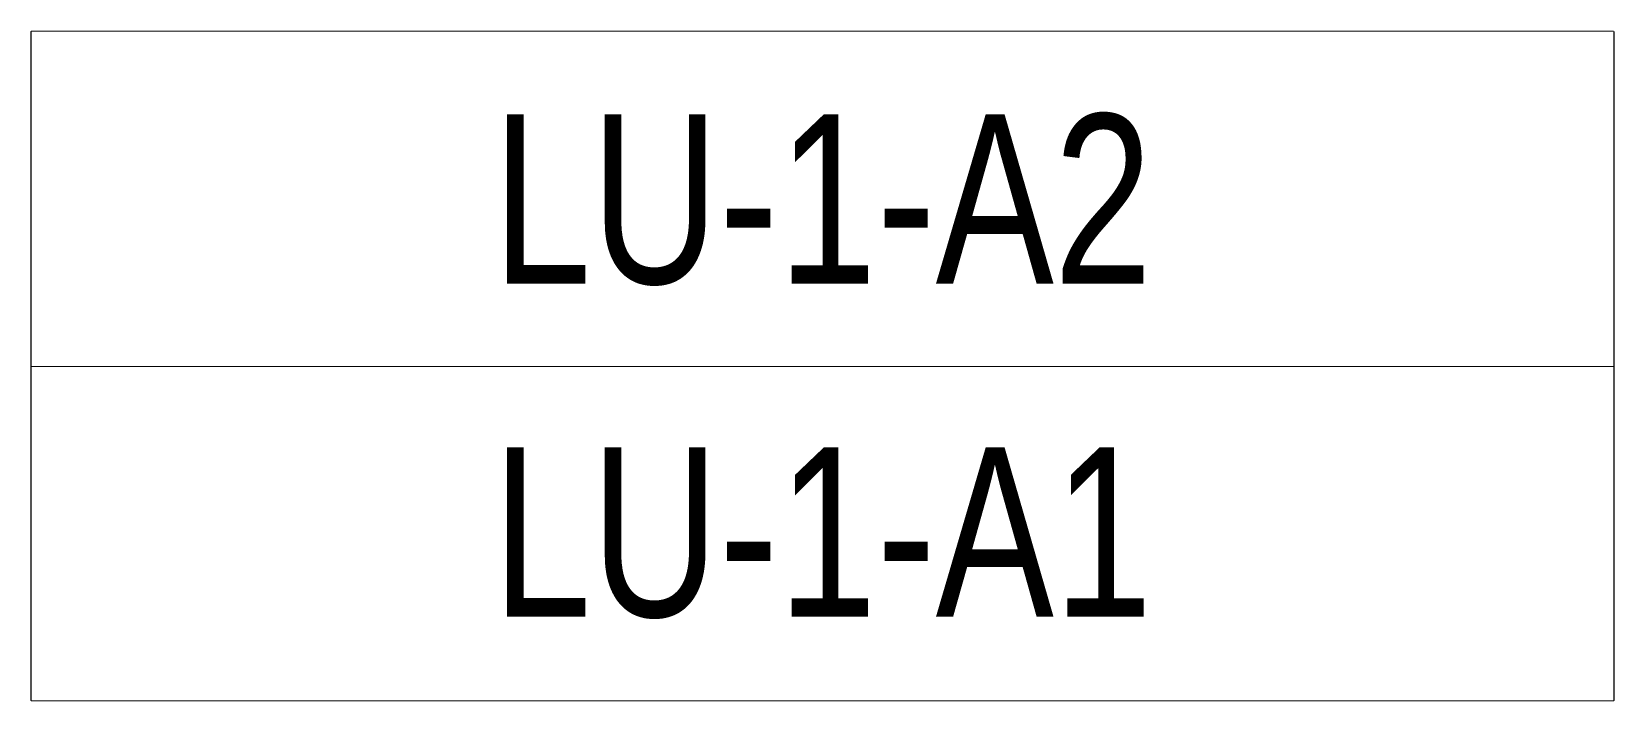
# Model space of a CAD drawing. Header units: millimetres. Extents: x -149088 to 500787, y -530175 to 1035835.
# Drawn here: x 95054 to 98557, y -231965 to -230485 of the extents above; entities that cross this region are included whole.
import ezdxf
from ezdxf.enums import TextEntityAlignment as Align

# ---------------------------------------------------------------- set-up
doc = ezdxf.new("R2010")
doc.units = ezdxf.units.MM
doc.header["$LTSCALE"] = 150
doc.layers.add('------01 Distribution Panel', color=3, linetype='Continuous')
doc.layers.add('------01 Distribution Panel_UPS_Emgency', color=232, linetype='Continuous')
doc.styles.add('ELEC', font='')
doc.styles.get('ELEC').set_extended_font_data('Dotum')

# ---------------------------------------------------------------- blocks, each defined once
blk = doc.blocks.new('SSH-20260429.172412')
at = {"layer": '------01 Distribution Panel', "color": 1}
blk.add_lwpolyline([(80582.9, 81200), (80582.9, 80460), (77079.8, 80460), (77079.8, 81200)], close=True, dxfattribs=at)
at = {"color": 1}
blk.add_wipeout([(77079.8, 81200), (80582.9, 81200), (80582.9, 80460), (77079.8, 80460)], dxfattribs=at).dxf.layer = '------01 Distribution Panel'
at = {"layer": '------01 Distribution Panel', "color": 1}
blk.add_lwpolyline([(80582.9, 81200), (80582.9, 80460), (77079.8, 80460), (77079.8, 81200)], close=True, dxfattribs=at)
at = {"color": 1}
blk.add_wipeout([(77079.8, 81200), (80582.9, 81200), (80582.9, 80460), (77079.8, 80460)], dxfattribs=at).dxf.layer = '------01 Distribution Panel_UPS_Emgency'
at = {"layer": '------01 Distribution Panel', "color": 1}
blk.add_lwpolyline([(80582.9, 81940), (80582.9, 81200), (77079.8, 81200), (77079.8, 81940)], close=True, dxfattribs=at)
at = {"layer": '------01 Distribution Panel_UPS_Emgency', "style": 'ELEC', "width": 0.8}
blk.add_text('LU-1-A1', height=375, dxfattribs=at).set_placement((78831.3, 80830), align=Align.MIDDLE)
at = {"color": 1}
blk.add_wipeout([(77079.8, 81940), (80582.9, 81940), (80582.9, 81200), (77079.8, 81200)], dxfattribs=at).dxf.layer = '------01 Distribution Panel'
at = {"layer": '------01 Distribution Panel', "color": 1}
blk.add_lwpolyline([(80582.9, 81940), (80582.9, 81200), (77079.8, 81200), (77079.8, 81940)], close=True, dxfattribs=at)
at = {"color": 1}
blk.add_wipeout([(77079.8, 81940), (80582.9, 81940), (80582.9, 81200), (77079.8, 81200)], dxfattribs=at).dxf.layer = '------01 Distribution Panel_UPS_Emgency'
at = {"layer": '------01 Distribution Panel_UPS_Emgency', "style": 'ELEC', "width": 0.8}
blk.add_text('LU-1-A2', height=375, dxfattribs=at).set_placement((78831.3, 81570), align=Align.MIDDLE)

msp = doc.modelspace()

# ---------------------------------------------------------------- block references
msp.add_blockref('SSH-20260429.172412', (17973.8, -312425))

doc.saveas('drawing.dxf')
